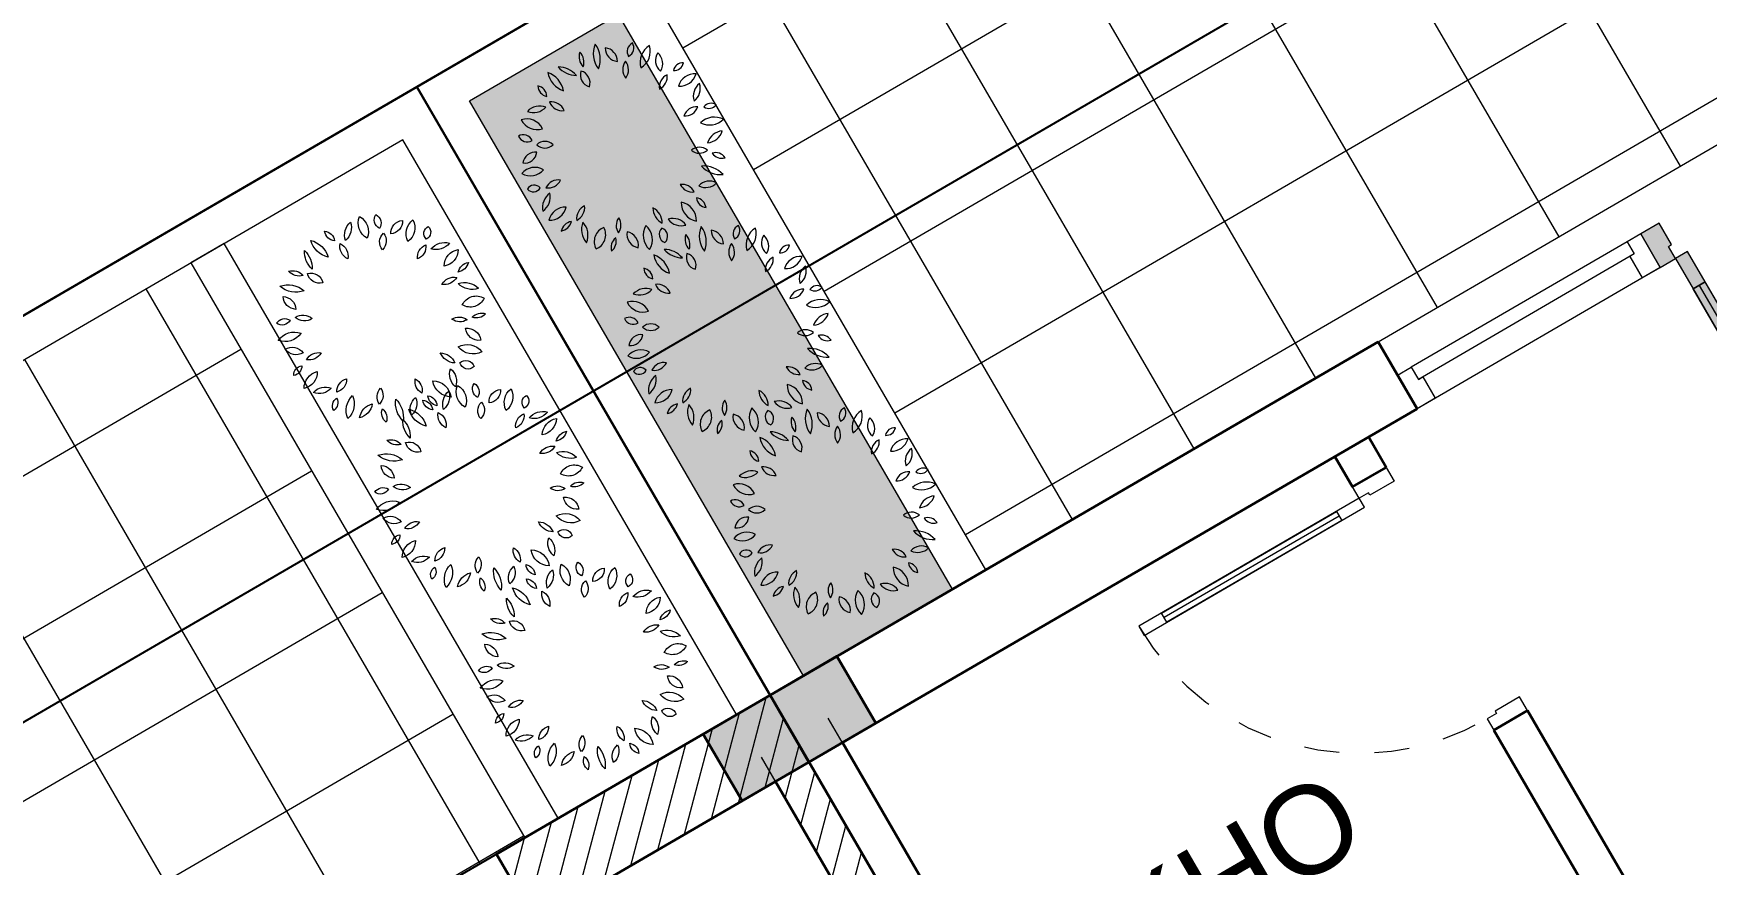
# Model space of a CAD drawing. Header units: millimetres. Extents: x 567980 to 569372, y 2065777 to 2066674.
# Drawn here: x 568860.157 to 568864.915, y 2066172.854 to 2066175.217 of the extents above; entities that cross this region are included whole.
import ezdxf
from ezdxf.enums import TextEntityAlignment as Align

# ---------------------------------------------------------------- set-up
doc = ezdxf.new("R2010")
doc.units = ezdxf.units.MM
doc.linetypes.add('CENTER', pattern=[3, 1.5, -0.5, 0.5, -0.5])
doc.linetypes.add('HIDDEN', pattern=[0.75, 0.5, -0.25])
for name, color, linetype, lineweight in [('A-CAY', 76, 'Continuous', 13), ('A-COT VACH', 2, 'Continuous', 35), ('A-CUA', 25, 'Continuous', 5), ('A-HATCH', 251, 'Continuous', 5), ('A-NET THAY', 125, 'Continuous', 18), ('A-TEXT', 7, 'Continuous', 18), ('A-TRUC', 250, 'CENTER', 5), ('A-TUONG', 255, 'Continuous', 35), ('boDnv', 54, 'Continuous', 25)]:
    doc.layers.add(name, color=color, linetype=linetype, lineweight=lineweight)
for name, color, linetype in [('ChiaLo', 128, 'CENTER'), ('datOlienke', 42, 'Continuous'), ('LoLK', 6, 'Continuous'), ('ViaHeS', 32, 'Continuous')]:
    doc.layers.add(name, color=color, linetype=linetype)
doc.styles.add('A1-arial', font='arial.ttf')
doc.styles.add('rms', font='romans.shx', dxfattribs={"width": 0.7, "bigfont": 'vns.shx'})
doc.linetypes.add('ADL', pattern='A,0.125,-0.15,["++",rms,S=0.5,R=0,X=0,Y=-0.2245],-1.35,1.125', length=2.75)

# ---------------------------------------------------------------- blocks, each defined once
blk = doc.blocks.new('NEN')
at = {"layer": 'boDnv', "color": 10, "linetype": 'ADL', "ltscale": 0.25}
blk.add_lwpolyline([(270.4040884625865, -156.6479249873664), (272.2639994764468, -150.4230171078816), (266.1900293034269, -138.2786626422312), (158.2162765333196, -201.0135530158877), (167.2590763077606, -216.5772213574965)], close=True, dxfattribs=at)
at = {"layer": 'ChiaLo', "ltscale": 5}
for points in [[(266.6081768607255, -136.8791709449142), (156.8492505272152, -200.651282539824)], [(173.8139917617664, -213.9252252418082), (163.7664364567026, -196.6322604177985)]]:
    blk.add_lwpolyline(points, dxfattribs=at)
at = {"layer": 'datOlienke'}
blk.add_lwpolyline([(271.2488674473716, -157.3136313336436), (273.3355125248199, -150.3298706654459), (266.6081768606091, -136.8791709442157), (156.8492505268659, -200.6512825400569), (166.8968058318133, -217.9442473638337)], close=True, dxfattribs=at)
at = {"layer": 'LoLK'}
for points in [[(168.954325904022, -193.6179938262794), (163.7664364569355, -196.6322604177985), (173.8139917618828, -213.9252252415754), (179.0018812089693, -210.9109586507548)], [(163.7664364570519, -196.6322604175657), (156.8492505273316, -200.651282539824), (166.8968058320461, -217.9442473638337), (173.8139917619992, -213.9252252413426)]]:
    blk.add_lwpolyline(points, close=True, dxfattribs=at)
at = {"layer": 'ViaHeS'}
blk.add_lwpolyline([(266.6081768606091, -136.8791709449142), (264.3671939125052, -132.3985280548222), (154.3373617011821, -196.328041333938), (156.8492505272152, -200.6512825395912)], close=True, dxfattribs=at)
blk = doc.blocks.new('NEN B')
at = {"layer": 'datOlienke'}
blk.add_lwpolyline([(-4.656612873077393e-10, -6.984919309616089e-10), (5.312700073234737, 4.990212287055328), (6.25325359008275, 20.00000000069849), (-120.6872999272309, 20.00000000023283), (-120.6872999272309, 2.328306436538696e-10)], close=True, dxfattribs=at)
at = {"layer": 'LoLK'}
for points in [[(-112.6872999265324, 20.00000000046566), (-120.6872999267653, 20.00000000023283), (-120.6872999269981, 2.328306436538696e-10), (-112.6872999265324, 2.328306436538696e-10)], [(-106.6872999265324, 20.00000000023283), (-112.6872999265324, 20.00000000023283), (-112.6872999265324, 2.328306436538696e-10), (-106.6872999269981, -4.656612873077393e-10)]]:
    blk.add_lwpolyline(points, close=True, dxfattribs=at)
blk = doc.blocks.new('mb-cay40')
at = {"color": 0, "linetype": 'ByBlock'}
for centre, radius, start, end in [((-136.2343589076481, 736.8957466763095), 62.92479999999998, 125.4093320002077, 202.7100880001333), ((-230.740058907686, 763.8882466762698), 62.92479999999998, 305.4093320002077, 22.71008800013334), ((16.26654109236551, 684.2603466763248), 136.5301, 133.811686000385, 194.307733999988), ((-210.5471589076042, 749.0423466762695), 136.5301, 313.811686000385, 14.30773399998799), ((-426.9131589077006, 693.7752466762759), 54.12369999999999, 146.8150690002197, 244.0193430003837), ((-495.9196589076018, 674.7454466763011), 54.12369999999999, 326.8150690002197, 64.01934300038363), ((-299.5701589075907, 710.3054466762878), 100.1777, 149.4737229998766, 231.7585850006217), ((-447.8704589076224, 682.5084466762783), 100.1777, 329.4737229998766, 51.75858500062168), ((-230.6878589075932, 779.3904466762833), 98.06469999999999, 192.3059549999538, 259.6848969996826), ((-344.058958907699, 662.0099466762913), 98.06469999999999, 12.30595499995376, 79.68489699968265), ((-147.5025589076395, 637.821246676278), 79.6564, 145.524785000142, 220.8327340004014), ((-273.4387589076068, 630.8271466763035), 79.6564, 325.524785000142, 40.83273400040141), ((112.6560410923557, 711.3373466763078), 137.2196, 163.4642290000644, 212.7905639999698), ((-134.2428589076444, 676.0780466762808), 137.2196, 343.4642290000643, 32.79056399996983), ((138.3718410924193, 615.5002466762926), 80.63699999999999, 104.100357000399, 168.4650159999594), ((39.71864109238959, 709.8323466762886), 80.63699999999999, 284.100357000399, 348.4650159999595), ((-541.5223589077068, 596.8183466762894), 98.14920000000001, 183.3189289998474, 263.1903650005937), ((-651.1445589076611, 493.6793466763265), 98.14920000000001, 3.318928999847402, 83.19036500059372), ((-554.1702589076594, 555.716446676277), 69.85239999999999, 25.45365099951863, 116.6851969996846), ((-522.4680589076888, 648.1498466762605), 69.85239999999999, 205.4536509995186, 296.6851969996846), ((-390.4405589076341, 597.053746676309), 66.85079999999999, 168.8066020001733, 257.6390980002616), ((-470.3303589076386, 544.7297466762902), 66.85079999999999, 348.8066020001733, 77.63909800026163), ((48.89724109234521, 562.139746676261), 68.7981, 103.8913859995158, 198.9039470000852), ((-32.70725890767062, 606.6362466762985), 68.7981, 283.8913859995158, 18.90394700008519), ((230.3510410923918, 506.037146676299), 141.3623, 100.3005049996434, 160.4476489999013), ((71.86314109229716, 692.4305466762962), 141.3623, 280.3005049996434, 340.4476489999013), ((259.9547410923115, 520.9738466762719), 76.85969999999999, 122.5817349996012, 207.1799879998302), ((150.1931410923426, 550.6291466762632), 76.85969999999999, 302.5817349996012, 27.17998799983019), ((-653.7485589076532, 502.9852466762604), 44.2471, 163.4933459999228, 274.4697339999847), ((-692.7238589076442, 471.4445466763245), 44.2471, 343.4933459999227, 94.46973399998471), ((299.7197410923836, 426.0202466763112), 53.529, 59.98145400028278, 155.6675900001146), ((-680.1407589076553, 301.4285466763176), 101.6635, 69.72013800080484, 135.6489100005381), ((-717.600058907643, 467.8581466763062), 101.6635, 249.7201380008048, 315.6489100005381), ((-620.4297589075868, 356.9077466762828), 75.7726, 22.57230600034306, 98.33354300080866), ((-561.4437589076697, 460.9655466763143), 75.7726, 202.5723060003431, 278.3335430008087), ((213.0515410923108, 368.6593466762861), 79.60759999999999, 86.02821900006174, 161.3697619999351), ((143.1294410924311, 473.5071466763002), 79.60759999999999, 266.0282190000617, 341.3697619999351), ((281.8093410923029, 453.3035466762885), 110.2473, 244.7352629998049, 320.5781150000673), ((319.9207410923555, 283.5921466762593), 110.2473, 64.73526299980486, 140.5781150000674), ((277.7252410923538, 494.4245466762877), 53.529, 239.9814540002828, 335.6675900001146), ((-694.8229589076363, 365.1617466763128), 95.9612, 210.9482359996829, 290.5783940005535), ((-743.3930589076772, 225.974346676303), 95.9612, 30.9482359996829, 110.5783940005535), ((359.2284410923021, 242.1056466762602), 79.1061, 90.25287400078554, 173.52208300028), ((280.2783410924312, 330.1357466762784), 79.1061, 270.2528740007856, 353.5220830002799), ((-736.4670589076995, 276.7996466763216), 75.60229999999999, 224.257649999822, 288.5926610007619), ((-766.5091589076037, 152.3813466762949), 75.60229999999999, 44.25764999982202, 108.5926610007619), ((-649.4696589076193, 256.585046676264), 83.90719999999999, 240.5094849996896, 309.291989999972), ((-637.6392589076131, 118.6108466762598), 83.90719999999999, 60.50948499968955, 129.291989999972), ((231.9157410923508, 266.539646676305), 78.02799999999999, 238.8747640006676, 311.2135240002623), ((242.9923410922929, 141.0472466762949), 78.02799999999999, 58.87476400066763, 131.2135240002623), ((344.0384410923289, 142.0358466763282), 53.57989999999999, 28.1981360000389, 112.1917869993301), ((371.0219410923892, 216.9645466762668), 53.57989999999999, 208.1981360000389, 292.1917869993301), ((-659.0736589076696, 39.63904667626048), 110.8102, 100.8761589997203, 165.4479130002026), ((-787.2373589075869, 176.3009466762742), 110.8102, 280.8761589997204, 345.4479130002026), ((349.6776410924213, 166.3968466762817), 97.6447, 209.1951970002367, 286.7189010004093), ((292.527541092335, 25.24994667626743), 97.6447, 29.19519700023669, 106.7189010004093), ((-716.1905589076923, 74.23634667632723), 87.35799999999999, 234.9744629993681, 331.3792250002423), ((-689.6452589076944, -39.14615332373069), 87.35799999999999, 54.97446299936808, 151.3792250002424), ((208.0612410923932, 37.25554667630786), 77.31559999999999, 208.8071649999463, 283.9198800002828), ((158.9131410923146, -75.04515332368464), 77.31559999999999, 28.80716499994626, 103.9198800002828), ((313.8222410924209, -58.64165332372795), 90.3688, 71.37116600059133, 141.7535400000561), ((271.7177410924342, 82.93484667628945), 90.3688, 251.3711660005913, 321.7535400000561), ((-674.8470589076169, -123.2118533237299), 70.02329999999999, 71.8192460004174, 140.0817599994504), ((-706.7037589076499, -11.75075332372944), 70.02329999999999, 251.8192460004175, 320.0817599994504), ((-557.1729589076713, -163.3047533236968), 77.98479999999999, 113.475291999382, 203.4559599999777), ((-659.7790589075885, -122.8160533237024), 77.98479999999999, 293.475291999382, 23.45595999997768), ((-551.4629589076503, -83.00365332367801), 74.9971, 87.17243399982254, 157.2364690000009), ((-616.9188589076803, 20.92074667628185), 74.9971, 267.1724339998225, 337.2364690000009), ((296.2157410923683, -68.1395533237228), 50.671, 179.2557220000184, 267.628659000778), ((243.4524410924059, -118.1089533236882), 50.671, 359.2557220000184, 87.62865900077804), ((-604.7676589076873, -147.1679533237184), 106.605, 271.6327640008068, 352.0267889999677), ((-496.1556589076645, -268.5169533236767), 106.605, 91.63276400080674, 172.0267889999677), ((-341.8780589076923, -220.9033533237016), 95.91319999999999, 122.8873139993626, 186.7253339999508), ((-489.2111589075648, -151.593553323728), 95.91319999999999, 302.8873139993626, 6.725333999950768), ((69.87894109232002, -150.8368533236935), 70.3103, 173.6499809998805, 254.6514450005405), ((-18.61045890764217, -210.8629533236744), 70.3103, 353.6499809998805, 74.65144500054049), ((274.5892410923552, -86.62635332370701), 116.145, 186.5486859998972, 256.8911319994462), ((132.8601410923875, -212.990753323691), 116.145, 6.548685999897183, 76.89113199944619), ((-472.8800589076418, -293.5357533236747), 49.2563, 76.54190599947391, 193.4774260002929), ((-509.3162589076674, -257.1117533236902), 49.2563, 256.541905999474, 13.4774260002929), ((-314.2852589076501, -280.7871533237339), 91.05040000000001, 159.1169869998805, 230.3606240003511), ((-457.4404589076003, -318.4468533237086), 91.05040000000001, 339.1169869998805, 50.36062400035106), ((-220.1570589075855, -348.4649533237389), 108.6658, 122.1169890002436, 201.7275269999994), ((-378.8747589077102, -296.6562533236793), 108.6658, 302.1169890002436, 21.72752699999944), ((-132.5331589076959, -236.0941533236837), 75.353, 148.7876610002004, 221.5977110001933), ((-253.3297589076974, -247.0719533237279), 75.353, 328.7876610002005, 41.59771100019329), ((99.92604109243257, -278.0229533236925), 148.0051, 165.2071100000012, 218.3217489999558), ((-159.2895589076797, -332.0080533237124), 148.0051, 345.2071100000012, 38.32174899995582), ((110.3971410924278, -276.4030533237237), 64.3426, 156.7754189998254, 231.2879720002375), ((11.02814109236351, -301.2369533236779), 64.3426, 336.7754189998254, 51.28797200023745), ((161.8329410923761, -136.5778533236808), 96.71849999999999, 218.6962139999035, 286.2415449999098), ((113.3978410923155, -289.9039533237083), 96.71849999999999, 38.69621399990353, 106.2415449999098), ((-170.4776589077082, -363.9031533237066), 62.5472, 129.7475050000398, 206.070901000292), ((-266.6537589076324, -343.3009533236764), 62.5472, 309.7475050000398, 26.07090100029198), ((-159.7919589076482, -372.2426533237012), 84.6027, 5.31956000003229, 80.41896799967047), ((-61.47215890765074, -280.976453323703), 84.6027, 185.3195600000323, 260.4189679996705)]:
    blk.add_arc(centre, radius, start, end, dxfattribs=at)
blk = doc.blocks.new('cot 220')
at = {"layer": 'A-COT VACH'}
h = blk.add_hatch(color=256, dxfattribs=at)
h.dxf.hatch_style = 1
h.paths.add_polyline_path([(110.0000037951395, 109.9999999980937), (-109.9999962048605, 109.9999999980937), (-109.9999962048605, -110.0000000019063), (110.0000037951395, -110.0000000019063)])
blk.add_lwpolyline([(-109.9999962048605, -110.0000000019063), (110.0000037951395, -110.0000000019063), (110.0000037951395, 109.9999999980937), (-109.9999962048605, 109.9999999980937)], close=True, dxfattribs=at)
blk = doc.blocks.new('MB T1 T1 N')
at = {"layer": 'A-HATCH'}
h = blk.add_hatch(dxfattribs=at)
h.set_pattern_fill('SQRTMPLT', color=256, scale=0.4, pattern_type=2)
h.set_pattern_definition([(0, (-126.0656734189251, 83.40051728696562), (0, 0.4), []), (90, (-126.0656734189251, 83.40051728696562), (-0.4, 2.449293598294707e-17), [])])
h.paths.add_polyline_path([(-0.1099999999860302, -17.10999600007199), (-1.200000000069849, -17.10999600007199), (-4.800000000046566, -17.11000000010245), (-6.000000000116415, -17.11000000010245), (-6.000000000116415, -2), (-1.5, -2), (-1.5, -2.000048018060625), (-0.8999999999068677, -2), (-0.8069136408157647, -2), (-0.8069136408157647, -0.1100000001024455), (-7.890000000130385, -0.1100000001024455), (-7.890000000130385, -0.2199999999720603), (-8.000000000116415, -0.2199999999720603), (-8.000000000116415, -1.71999999997206), (-7.890000000130385, -1.71999999997206), (-7.890000000130385, -19.77999599999748), (-4.990000000223517, -19.77999599999748), (-4.990000000223517, -19.99999599996954), (-0.5100000000093132, -19.99999599996954), (-0.5100000000093132, -19.77999599999748), (-0.1099999999860302, -19.77999599999748)])
h = blk.add_hatch(dxfattribs=at)
h.set_pattern_fill('ANSI31', color=256, scale=0.5)
h.set_pattern_definition([(45, (-245.6974602016853, -2), (-0.04419417382415922, 0.04419417382415922), [])])
h.paths.add_polyline_path([(-5.780000000144355, -2.219995999941602), (-5.149999999906868, -2.219995999941602), (-5.149999999906868, -2), (-6.000000000116415, -2), (-6.000000000116415, -4), (-5.780000000144355, -4)])
h.paths.add_polyline_path([(-5.780000000144355, -5.199999999953434), (-6.000000000116415, -5.199999999953434), (-6.000000000116415, -8.205005490453914), (-5.780000000144355, -8.205005490453914)])
h.paths.add_polyline_path([(-5.780000000144355, -12.38999600009993), (-5.650000000139698, -12.38999600009993), (-5.650000000139698, -12.76999199995771), (-5.780000000144355, -12.76999199995771), (-5.780000000144355, -12.87999200006016), (-5.540000000153668, -12.87999200006016), (-5.540000000153668, -12.27999599999748), (-5.780000000144355, -12.27999599999748), (-5.780000000144355, -11.80500549031422), (-6.000000000116415, -11.80500549031422), (-6.000000000116415, -13.28999600000679), (-5.780000000144355, -13.28999600000679)])
h.paths.add_polyline_path([(-5.780000000144355, -14.18999600014649), (-6.000000000116415, -14.18999600014649), (-6.000000000116415, -17.11000000010245), (-4.855000000097789, -17.11000000010245), (-4.855000000097789, -16.77999599999748), (-5.780000000144355, -16.77999599999748)])
h.paths.add_polyline_path([(0, -7.729995999950916), (-0.2199999999720603, -7.729995999950916), (-0.2199999999720603, -12.49999599996954), (-0.1099999999860302, -12.49999599996954), (-0.1099999999860302, -16.77999599999748), (-1.255000000004657, -16.77999599999748), (-1.255000000004657, -17.10999600007199), (0, -17.10999600007199)])
h.paths.add_polyline_path([(0, -5.529995999997482), (-1.839999999967404, -5.529995999997482), (-1.839999999967404, -6.17999600013718), (-1.619999999995343, -6.17999600013718), (-1.619999999995343, -5.749995999969542), (-0.2199999999720603, -5.749995999969542), (-0.2199999999720603, -7.509995999978855), (-1.619999999995343, -7.509995999978855), (-1.619999999995343, -7.079996000044048), (-1.839999999967404, -7.079996000044048), (-1.839999999967404, -7.729995999950916), (0, -7.729995999950916)])
h.paths.add_polyline_path([(0, -2), (-0.8999999999068677, -2), (-0.8999999999068677, -2.219995999941602), (-0.1099999999860302, -2.219995999941602), (-0.1099999999860302, -3.820000000065193), (-1.729999999981374, -3.820000000065193), (-1.729999999981374, -3.119997596601024), (-1.839999999967404, -3.119997469708323), (-1.839999999967404, -4.03000000002794), (-1.729999999981374, -4.03000000002794), (-1.729999999981374, -3.930000000167638), (-0.1099999999860302, -3.930000000167638), (-0.1099999999860302, -5.529995999997482), (0, -5.529995999997482)])
h.paths.add_polyline_path([(-1.5, -2), (-2.349999999976717, -2), (-2.349999999976717, -2.219996893312782), (-1.839999999967404, -2.219997469801456), (-1.839999999967404, -2.319997596554458), (-1.729999999981374, -2.319997596554458), (-1.729999999981374, -2.219997596694157), (-1.5, -2.21999793080613)])
h.paths.add_polyline_path([(-1.729999999981374, -4.830000000074506), (-1.839999999967404, -4.830000000074506), (-1.839999999967404, -5.529995999997482), (-1.729999999981374, -5.529995999997482)], flags=17)
h.paths.add_polyline_path([(-0.3499999999767169, -4.859996000071988), (-0.1099999999860302, -4.859996000071988), (-0.1099999999860302, -4.729995999950916), (-0.4599999999627471, -4.729995999950916), (-0.4599999999627471, -5.529995999997482), (-0.3499999999767169, -5.529995999997482)], flags=17)
at = {"layer": 'A-NET THAY'}
for p, q in [((0, 0), (-8.000000000116415, 0)), ((0, -2), (0, 0)), ((-0.1099999999860302, -0.1100000001024455), (-6.280000000144355, -0.1100000001024455)), ((-0.1099999999860302, -2), (-0.1099999999860302, -0.1100000001024455))]:
    blk.add_line(p, q, dxfattribs=at)
at = {"layer": 'A-NET THAY', "ltscale": 100}
blk.add_line((-0.8999999999068677, -2), (-1.5, -2.000048018060625), dxfattribs=at)
blk.add_lwpolyline([(-0.6969136405969039, -0.1100000001024455), (-0.8069136408157647, -0.1100000001024455), (-0.8069136408157647, -2.000000000232831), (-0.6969136405969039, -2.000000000232831)], close=True, dxfattribs=at)
at = {"layer": 'A-TRUC', "ltscale": 0.5}
blk.add_line((-0.1099999999860302, -16.88999600009993), (-0.1099999999860302, -2.109996000071988), dxfattribs=at)
at = {"layer": 'A-TUONG'}
for p, q in [((0, -2), (-0.8999999999068677, -2)), ((-0.8999999999068677, -2.219995999941602), (-0.8999999999068677, -2)), ((0, -17.10999600007199), (0, -2)), ((-0.1099999999860302, -3.820000000065193), (-0.1099999999860302, -2.219995999941602))]:
    blk.add_line(p, q, dxfattribs=at)
at = {"layer": 'A-TUONG', "ltscale": 100}
blk.add_line((-0.1099999999860302, -2.219995999941602), (-0.8999999999068677, -2.219995999941602), dxfattribs=at)
at = {"layer": 'Defpoints'}
blk.add_lwpolyline([(-6.000000000116415, -17.00000093597919), (0, -17.00000093597919), (0, -2), (-6.000000000116415, -2)], close=True, dxfattribs=at)
at = {"layer": 'A-CAY', "xscale": -0.0005, "yscale": 0.0005, "zscale": 0.0005}
for p in [(-0.5190237098140642, -0.616993316449225), (-0.5190237098140642, -1.172558844788), (-0.5190237098140642, -1.760041621280834)]:
    blk.add_blockref('mb-cay40', p, dxfattribs=at)
at = {"layer": 'A-COT VACH', "xscale": -0.001, "yscale": 0.001, "zscale": 0.001}
blk.add_blockref('cot 220', (-0.1099999961443245, -2.110000000102445), dxfattribs=at)
blk = doc.blocks.new('*U308')
h = blk.add_hatch(color=253)
h.dxf.hatch_style = 1
h.paths.add_polyline_path([(50.00000000000001, 449.9999999999998), (89.99999999999999, 449.9999999999998), (89.99999999999999, 549.9999999999998), (50.00000000000001, 549.9999999999998)])
h.paths.add_polyline_path([(50, 100), (90, 100), (90, 0), (50, 0)])
h = blk.add_hatch(color=253)
h.dxf.hatch_style = 1
h.paths.add_polyline_path([(1150, 100), (1110, 100), (1110, 0), (1150, 0)])
h.paths.add_polyline_path([(1150, 450), (1110, 450), (1110, 550), (1150, 550)])
h = blk.add_hatch(color=254)
h.dxf.hatch_style = 1
h.paths.add_polyline_path([(21.73011238398612, 344.5156181119089), (21.73011238398612, 514.1349438079922), (50.00000000000001, 514.1349438079922), (50.00000000000001, 485.8650561920074), (27.38408990719472, 485.8650561920074), (27.38408990719472, 344.5156181119089)])
h = blk.add_hatch(color=254)
h.dxf.hatch_style = 1
h.paths.add_polyline_path([(50.00000000000001, 449.9999999999998), (89.99999999999999, 449.9999999999998), (90, 100), (50, 100)])
h = blk.add_hatch(color=254)
h.dxf.hatch_style = 1
h.paths.add_polyline_path([(1110, 450), (1150, 450), (1150, 100), (1110, 100)])
h = blk.add_hatch(color=253)
h.dxf.hatch_style = 1
h.paths.add_polyline_path([(0, 0), (50, 0), (50, -40), (60, -40), (60, -110.0000000000004), (0, -110.0000000000004)])
h = blk.add_hatch(color=253)
h.dxf.hatch_style = 1
h.paths.add_polyline_path([(1200, 0), (1150, 0), (1150, -40), (1140, -40), (1140, -110.0000000000004), (1200, -110.0000000000004)])
at = {"linetype": 'Continuous'}
blk.add_line((70, 100), (69.99999999999999, 449.9999999999998), dxfattribs=at)
for p, q in [((89.99999999999999, 449.9999999999998), (90, 100)), ((1110, 450), (1110, 100)), ((1130, 100), (1130, 450))]:
    blk.add_line(p, q)
for points in [[(50.00000000000001, 449.9999999999998), (89.99999999999999, 449.9999999999998), (89.99999999999999, 549.9999999999998), (50.00000000000001, 549.9999999999998), (50.00000000000001, 449.9999999999998)], [(1150, 450), (1110, 450), (1110, 550), (1150, 550), (1150, 450)], [(50.00000000000001, 452.9059272893353), (50, 100)], [(1150, 452.9059272893355), (1150, 100)], [(50, 100), (90, 100), (90, 0), (50, 0), (50, 100)], [(1150, 100), (1110, 100), (1110, 0), (1150, 0), (1150, 100)]]:
    blk.add_lwpolyline(points)
at = {"linetype": 'HIDDEN', "ltscale": 30}
for points in [[(599.9999999999999, 0, 0.4142135623730951), (50, 549.9999999999999, 0.4142135623730951)], [(599.9999999999999, 0, -0.4142135623730951), (1150, 550.0000000000003, -0.4142135623730951)]]:
    blk.add_lwpolyline(points, format="xyb", dxfattribs=at)
for points in [[(21.73011238398612, 344.5156181119089), (21.73011238398612, 514.1349438079922), (50.00000000000001, 514.1349438079922), (50.00000000000001, 485.8650561920074), (27.38408990719472, 485.8650561920074), (27.38408990719472, 344.5156181119089)], [(50.00000000000001, 449.9999999999998), (89.99999999999999, 449.9999999999998), (90, 100), (50, 100)], [(1110, 450), (1150, 450), (1150, 100), (1110, 100)], [(0, 0), (50, 0), (50, -40), (60, -40), (60, -110.0000000000004), (0, -110.0000000000004)], [(1200, 0), (1150, 0), (1150, -40), (1140, -40), (1140, -110.0000000000004), (1200, -110.0000000000004)]]:
    blk.add_lwpolyline(points, close=True)
blk = doc.blocks.new('*U295')
at = {"ltscale": 10}
for p, q in [((800, 0), (0, 0)), ((755, -70), (45, -70)), ((755, -110), (45, -110))]:
    blk.add_line(p, q, dxfattribs=at)
for points in [[(0, -110), (45, -110), (45, -70), (60, -70), (60, 0), (0, 0)], [(800, -110), (755, -110), (755, -70), (740, -70), (740, 0), (800, 0)]]:
    blk.add_lwpolyline(points, close=True, dxfattribs=at)
blk = doc.blocks.new('*U307')
blk.add_line((69.99999999999977, -100.0000000000002), (69.99999999999842, -866.6668357360223))
for points in [[(2.273736754828163e-13, 146.666666692162), (60.00000000000045, 146.6666666921618), (60.00000000000023, 39.99999999999983), (50.00000000000023, 39.99999999999986), (50, -1.13686837721616e-13), (0, 0)], [(1066.666835736022, 146.6666666921603), (1006.666835736022, 146.6666666921606), (1006.666835736022, 39.99999999999834), (1016.666835736022, 39.99999999999832), (1016.666835736022, -1.687216298668624e-12), (1066.666835736022, -1.829324845820643e-12)], [(50, -1.13686837721616e-13), (49.99999999999797, -966.6668357360229), (89.99999999999797, -966.6668357360227), (90, -2.273736754432321e-13)], [(50, -100.0000000000002), (89.99999999999977, -100.0000000000003), (89.99999999999842, -866.6668357360227), (49.99999999999842, -866.6668357360227)]]:
    blk.add_lwpolyline(points, close=True)
at = {"linetype": 'HIDDEN'}
blk.add_arc((50, -1.13686837721616e-13), 966.666835736023, 270, 7.802421844452399e-15, dxfattribs=at)
blk = doc.blocks.new('*U312')
at = {"layer": 'A-CAY', "xscale": 0.0005000000000000001, "yscale": 0.0005000000000000001, "zscale": 0.0005000000000000001, "rotation": 296.5718179110141}
blk.add_blockref('mb-cay40', (-0.04405994703096804, -0.1336660716145052), dxfattribs=at)
blk = doc.blocks.new('*U313')
at = {"layer": 'A-NET THAY', "color": 0, "linetype": 'ByBlock', "lineweight": -2, "transparency": 16777216}
for p in [(0, 0), (0.6000000000000001, 0), (1.2, 0)]:
    blk.add_blockref('*U312', p, dxfattribs=at)
blk = doc.blocks.new('MBT1 A1')
at = {"layer": 'A-HATCH', "true_color": 0x46cb3a}
h = blk.add_hatch(dxfattribs=at)
h.set_pattern_fill('CROSS', color=95, scale=0.2, angle=-63.42818208898591, double=1)
h.set_pattern_definition([(296.5718179110141, (-410.517067708075, -66.48982095555402), (0.06708467969339164, -0.02235275711036666), [0.02500000000000001, -0.07500000000000001]), (26.57181791101408, (-410.5226558973081, -66.50659212516621), (0.02235275711036666, 0.06708467969339163), [0.02499999999999999, -0.07499999999999993])])
h.paths.add_polyline_path([(0.6000000000931323, -0.1099999998696148), (0.1099999998696148, -0.1099999996367842), (0.1099999998696148, -1.999999999767169), (0.220000000204891, -1.999999999767169), (0.6000000000931323, -1.999999999767169)])
h.paths.add_polyline_path([(5.889999999897555, -0.1099999996367842), (5.399999999906868, -0.1099999996367842), (5.400000000139698, -1.999999999767169), (5.889999999897555, -1.999999999767169)])
at = {"layer": 'A-HATCH'}
h = blk.add_hatch(dxfattribs=at)
h.set_pattern_fill('SQRTMPLT', color=256, scale=0.4000000000000001, pattern_type=2)
h.set_pattern_definition([(6.232856619229086e-15, (-410.517067708075, -66.48982095555402), (-2.775557561562891e-17, 0.4), []), (90, (-410.517067708075, -66.48982095555402), (-0.4, 0), [])])
h.paths.add_polyline_path([(4.800000000046566, -1.999999999767169), (5.290000000037253, -1.999999999767169), (5.289999999804422, -0.1099999996367842), (0.7100000001955777, -0.1099999996367842), (0.7099999999627471, -1.999999999767169), (1.999999999767169, -1.999999999767169)])
at = {"layer": 'A-NET THAY', "ltscale": 100}
for p, q in [((1.999999999767169, -1.999999999767169), (4.800000000046566, -1.999999999767169)), ((1.729999999981374, -2.319997596321627), (1.839999999850988, -2.319997469661757)), ((1.729999999981374, -3.119997596135363), (1.840000000083819, -3.119997469475493))]:
    blk.add_line(p, q, dxfattribs=at)
at = {"layer": 'A-NET THAY'}
for points in [[(0, -2), (0, 0), (6, 0), (6, -1.999999999767169)], [(0.1099999998696148, -1.999999999767169), (0.1099999998696148, -0.1099999996367842), (5.889999999897555, -0.1099999996367842), (5.889999999897555, -1.999999999767169)], [(0.6000000000931323, -1.999999999767169), (0.6000000000931323, -0.1099999998696148)], [(0.7099999999627471, -1.999999999767169), (0.7100000001955777, -0.1099999996367842)]]:
    blk.add_lwpolyline(points, dxfattribs=at)
at = {"layer": 'A-TRUC', "ltscale": 0.5}
blk.add_line((0.1100000001024455, -16.8899959998671), (0.1099999998696148, -2.109995999606326), dxfattribs=at)
at = {"layer": 'A-TUONG'}
for p, q in [((0, -2), (1.999999999767169, -1.999999999767169)), ((0, -17.10999999986961), (0, -2)), ((2, -2.219996893079951), (1.999999999767169, -1.999999999767169)), ((0.1099999998696148, -3.819999999599531), (0.1099999998696148, -2.219995999708772)), ((0.1099999998696148, -2.2199979305733), (2, -2.2199979305733)), ((1.729999999981374, -2.319997596321627), (1.729999999981374, -2.219997469335794)), ((1.839999999850988, -2.319997469661757), (1.840000000083819, -2.219997469568625)), ((1.729999999981374, -2.319997596321627), (1.839999999850988, -2.319997596321627)), ((1.840000000083819, -3.119997469475493), (1.729999999981374, -3.119997596135363)), ((1.729999999981374, -3.819999999599531), (1.729999999981374, -3.119997596135363)), ((1.839999999850988, -4.029999999795109), (1.840000000083819, -3.119997469475493))]:
    blk.add_line(p, q, dxfattribs=at)
at = {"layer": 'A-COT VACH', "xscale": 0.001, "yscale": 0.001, "zscale": 0.001}
blk.add_blockref('cot 220', (0.1099999961443245, -2.109999999869615), dxfattribs=at)
at = {"layer": 'A-CUA', "xscale": -0.0009999999999999998, "yscale": 0.0009999999999999998, "zscale": 0.001, "rotation": 180}
for name, p in [('*U295', (2, -2.219995999941602)), ('*U308', (2.800000000046566, -2.219995999941602))]:
    blk.add_blockref(name, p, dxfattribs=at)
at = {"layer": 'A-CUA', "extrusion": (0, 0, -1), "xscale": -0.0007500000000000047, "yscale": 0.0007500000000000047, "zscale": -0.0007500000000000047, "rotation": 90}
blk.add_blockref('*U307', (-1.729999999981374, -2.319997469661757), dxfattribs=at)
at = {"layer": 'A-NET THAY', "rotation": 90}
blk.add_blockref('*U313', (0.4189999999944121, -1.639999999664724), dxfattribs=at)
at = {"layer": 'A-TEXT', "style": 'A1-arial'}
blk.add_text('KHO', height=0.2500000000000001, dxfattribs=at).set_placement((0.8887375649064779, -3.224574524210766), align=Align.CENTER)
blk = doc.blocks.new('MBT1 B')
at = {"layer": 'LoLK'}
for name, p in [('NEN B', (2.328306436538696e-10, 2.328306436538696e-10)), ('MB T1 T1 N', (-112.6872999258339, 20.00000000046566)), ('MBT1 A1', (-112.6872999246698, 20.00000400748104))]:
    blk.add_blockref(name, p, dxfattribs=at)

msp = doc.modelspace()

# ---------------------------------------------------------------- block references
at = {"layer": 'boDnv'}
msp.add_blockref('NEN', (568697.4807461541, 2066371.697269554), dxfattribs=at)

# ---------------------------------------------------------------- next in the draw order: block references
at = {"layer": 'LoLK', "rotation": 30.15743675345276}
msp.add_blockref('MBT1 B', (568968.7296135384, 2066214.383638295), dxfattribs=at)

doc.saveas('drawing.dxf')
